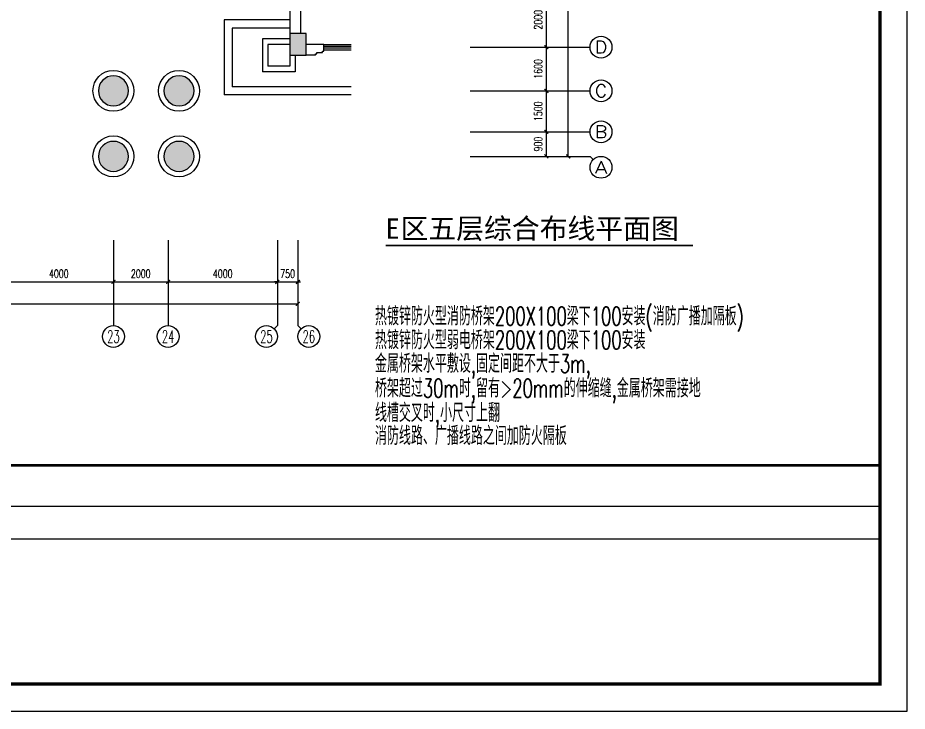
# Model space of a CAD drawing. Extents: x 190999 to 834799, y -200814 to 215286.
# Drawn here: x 718149 to 750699, y -200814 to -175421 of the extents above; entities that cross this region are included whole.
import ezdxf
from ezdxf.enums import TextEntityAlignment as Align

# ---------------------------------------------------------------- set-up
doc = ezdxf.new("R2010")
doc.units = 0
doc.header["$LTSCALE"] = 1000
doc.header["$MEASUREMENT"] = 0
for name, color, linetype in [('A-墙线', 2, 'Continuous'), ('A-外包装修', 250, 'Continuous'), ('A-外窗', 145, 'Continuous'), ('AXIS', 3, 'Continuous'), ('AXIS_TEXT', 7, 'Continuous'), ('COLUMN', 2, 'Continuous'), ('DIM_SYMB', 3, 'Continuous'), ('EQUIP', 3, 'Continuous'), ('PUB_HATCH', 250, 'Continuous'), ('PUB_TEXT', 7, 'Continuous'), ('图框', 189, 'Continuous')]:
    doc.layers.add(name, color=color, linetype=linetype)
doc.styles.add('_TCH_AXIS', font='COMPLEX', dxfattribs={"bigfont": 'GBCBIG'})
doc.styles.add('COMPLEX', font='COMPLEX')
doc.styles.add('DIM_FONT', font='SIMPLEX', dxfattribs={"width": 0.7, "bigfont": 'GBCBIG'})
doc.styles.add('HT', font='simhei.ttf')
doc.styles.add('HZTXT', font='tj-romans1.shx', dxfattribs={"width": 0.6, "bigfont": 'hztxt.shx'})
doc.dimstyles.new('DIMN', dxfattribs={"dimtxt": 300, "dimasz": 100, "dimexe": 250, "dimexo": 300, "dimgap": 150, "dimtad": 1, "dimdec": 0, "dimzin": 0, "dimdsep": 46, "dimtxsty": 'DIM_FONT', "dimblk": 'ARCHTICK', "dimcen": 0.09, "dimclrt": 7, "dimazin": 2, "dimtfac": 1, "dimtdec": 0, "dimtix": 1, "dimtmove": 2, "dimatfit": 3, "dimfxl": 0, "dimtolj": 1, "dimtzin": 0, "dimarcsym": 0})

# ---------------------------------------------------------------- blocks, each defined once
blk = doc.blocks.new('TJAD_TK_A0')
at = {"layer": '图框'}
for p, q in [((2162, 399.3), (973, 399.3)), ((2162, -441.7), (2162, 399.3)), ((2087, 389.3), (2087, -30.7)), ((2099, 389.3), (2099, -30.7))]:
    blk.add_line(p, q, dxfattribs=at)
at = {"layer": '图框', "const_width": 1.2}
blk.add_lwpolyline([(2152, -431.7), (2152, 389.3), (998, 389.3), (998, -431.7)], close=True, dxfattribs=at)
at = {"layer": '图框', "const_width": 1}
blk.add_lwpolyline([(2072, 389.3), (2072, -431.7)], dxfattribs=at)
blk = doc.blocks.new('_ArchTick')
at = {"const_width": 0.5}
blk.add_lwpolyline([(-0.7, -0.7), (0.7, 0.7)], dxfattribs=at)
blk = doc.blocks.new('*D796')
at = {"layer": 'AXIS', "color": 0, "lineweight": -2}
for p, q in [((736699, -179596), (737743, -179596)), ((737493, -180496), (737493, -179596)), ((736699, -180496), (737743, -180496))]:
    blk.add_line(p, q, dxfattribs=at)
at = {"layer": 'Defpoints', "color": 0}
for p in [(736399, -179596), (737493, -179596), (736399, -180496)]:
    blk.add_point(p, dxfattribs=at)
at = {"layer": 'AXIS', "color": 0, "lineweight": -2, "xscale": 100, "yscale": 100, "zscale": 100}
for p, rotation in [((737493, -179596), 90), ((737493, -180496), 270)]:
    blk.add_blockref('_ArchTick', p, dxfattribs=dict(at, rotation=rotation))
at = {"layer": 'AXIS', "color": 7, "insert": (737193, -180046), "char_height": 300, "attachment_point": 5, "rotation": 90, "style": 'DIM_FONT'}
blk.add_mtext('\\A1;900', dxfattribs=at)
blk = doc.blocks.new('*D797')
at = {"layer": 'AXIS', "color": 0, "lineweight": -2}
for p, q in [((736699, -178096), (737743, -178096)), ((737493, -179596), (737493, -178096)), ((736699, -179596), (737743, -179596))]:
    blk.add_line(p, q, dxfattribs=at)
at = {"layer": 'Defpoints', "color": 0}
for p in [(736399, -178096), (737493, -178096), (736399, -179596)]:
    blk.add_point(p, dxfattribs=at)
at = {"layer": 'AXIS', "color": 0, "lineweight": -2, "xscale": 100, "yscale": 100, "zscale": 100}
for p, rotation in [((737493, -178096), 90), ((737493, -179596), 270)]:
    blk.add_blockref('_ArchTick', p, dxfattribs=dict(at, rotation=rotation))
at = {"layer": 'AXIS', "color": 7, "insert": (737193, -178846), "char_height": 300, "attachment_point": 5, "rotation": 90, "style": 'DIM_FONT'}
blk.add_mtext('\\A1;1500', dxfattribs=at)
blk = doc.blocks.new('*D798')
at = {"layer": 'AXIS', "color": 0, "lineweight": -2}
for p, q in [((736699, -176496), (737743, -176496)), ((737493, -178096), (737493, -176496)), ((736699, -178096), (737743, -178096))]:
    blk.add_line(p, q, dxfattribs=at)
at = {"layer": 'Defpoints', "color": 0}
for p in [(736399, -176496), (737493, -176496), (736399, -178096)]:
    blk.add_point(p, dxfattribs=at)
at = {"layer": 'AXIS', "color": 0, "lineweight": -2, "xscale": 100, "yscale": 100, "zscale": 100}
for p, rotation in [((737493, -176496), 90), ((737493, -178096), 270)]:
    blk.add_blockref('_ArchTick', p, dxfattribs=dict(at, rotation=rotation))
at = {"layer": 'AXIS', "color": 7, "insert": (737193, -177296), "char_height": 300, "attachment_point": 5, "rotation": 90, "style": 'DIM_FONT'}
blk.add_mtext('\\A1;1600', dxfattribs=at)
blk = doc.blocks.new('*D799')
at = {"layer": 'AXIS', "color": 0, "lineweight": -2}
for p, q in [((736699, -174496), (737743, -174496)), ((737493, -176496), (737493, -174496)), ((736699, -176496), (737743, -176496))]:
    blk.add_line(p, q, dxfattribs=at)
at = {"layer": 'Defpoints', "color": 0}
for p in [(736399, -174496), (737493, -174496), (736399, -176496)]:
    blk.add_point(p, dxfattribs=at)
at = {"layer": 'AXIS', "color": 0, "lineweight": -2, "xscale": 100, "yscale": 100, "zscale": 100}
for p, rotation in [((737493, -174496), 90), ((737493, -176496), 270)]:
    blk.add_blockref('_ArchTick', p, dxfattribs=dict(at, rotation=rotation))
at = {"layer": 'AXIS', "color": 7, "insert": (737193, -175496), "char_height": 300, "attachment_point": 5, "rotation": 90, "style": 'DIM_FONT'}
blk.add_mtext('\\A1;2000', dxfattribs=at)
blk = doc.blocks.new('*D823')
at = {"layer": 'AXIS', "color": 0, "lineweight": -2}
for p, q in [((736699, -92496), (738543, -92496)), ((738293, -180496), (738293, -92496)), ((736699, -180496), (738543, -180496))]:
    blk.add_line(p, q, dxfattribs=at)
at = {"layer": 'Defpoints', "color": 0}
for p in [(736399, -92496), (738293, -92496), (736399, -180496)]:
    blk.add_point(p, dxfattribs=at)
at = {"layer": 'AXIS', "color": 0, "lineweight": -2, "xscale": 100, "yscale": 100, "zscale": 100}
for p, rotation in [((738293, -92496), 90), ((738293, -180496), 270)]:
    blk.add_blockref('_ArchTick', p, dxfattribs=dict(at, rotation=rotation))
at = {"layer": 'AXIS', "color": 7, "insert": (737993, -136496), "char_height": 300, "attachment_point": 5, "rotation": 90, "style": 'DIM_FONT'}
blk.add_mtext('\\A1;88000', dxfattribs=at)
blk = doc.blocks.new('*D859')
at = {"layer": 'AXIS', "color": 0, "lineweight": -2}
for p, q in [((717649, -183868), (717649, -185343)), ((721649, -183868), (721649, -185343)), ((717649, -185093), (721649, -185093))]:
    blk.add_line(p, q, dxfattribs=at)
at = {"layer": 'Defpoints', "color": 0}
for p in [(717649, -183568), (721649, -183568), (721649, -185093)]:
    blk.add_point(p, dxfattribs=at)
at = {"layer": 'AXIS', "color": 0, "lineweight": -2, "xscale": 100, "yscale": 100, "zscale": 100, "rotation": 180}
blk.add_blockref('_ArchTick', (717649, -185093), dxfattribs=at)
at = {"layer": 'AXIS', "color": 0, "lineweight": -2, "xscale": 100, "yscale": 100, "zscale": 100}
blk.add_blockref('_ArchTick', (721649, -185093), dxfattribs=at)
at = {"layer": 'AXIS', "color": 7, "insert": (719649, -184793), "char_height": 300, "attachment_point": 5, "style": 'DIM_FONT'}
blk.add_mtext('\\A1;4000', dxfattribs=at)
blk = doc.blocks.new('*D860')
at = {"layer": 'AXIS', "color": 0, "lineweight": -2}
for p, q in [((721649, -183868), (721649, -185343)), ((723649, -183868), (723649, -185343)), ((721649, -185093), (723649, -185093))]:
    blk.add_line(p, q, dxfattribs=at)
at = {"layer": 'Defpoints', "color": 0}
for p in [(721649, -183568), (723649, -183568), (723649, -185093)]:
    blk.add_point(p, dxfattribs=at)
at = {"layer": 'AXIS', "color": 0, "lineweight": -2, "xscale": 100, "yscale": 100, "zscale": 100, "rotation": 180}
blk.add_blockref('_ArchTick', (721649, -185093), dxfattribs=at)
at = {"layer": 'AXIS', "color": 0, "lineweight": -2, "xscale": 100, "yscale": 100, "zscale": 100}
blk.add_blockref('_ArchTick', (723649, -185093), dxfattribs=at)
at = {"layer": 'AXIS', "color": 7, "insert": (722649, -184793), "char_height": 300, "attachment_point": 5, "style": 'DIM_FONT'}
blk.add_mtext('\\A1;2000', dxfattribs=at)
blk = doc.blocks.new('*D861')
at = {"layer": 'AXIS', "color": 0, "lineweight": -2}
for p, q in [((723649, -183868), (723649, -185343)), ((727649, -183868), (727649, -185343)), ((723649, -185093), (727649, -185093))]:
    blk.add_line(p, q, dxfattribs=at)
at = {"layer": 'Defpoints', "color": 0}
for p in [(723649, -183568), (727649, -183568), (727649, -185093)]:
    blk.add_point(p, dxfattribs=at)
at = {"layer": 'AXIS', "color": 0, "lineweight": -2, "xscale": 100, "yscale": 100, "zscale": 100, "rotation": 180}
blk.add_blockref('_ArchTick', (723649, -185093), dxfattribs=at)
at = {"layer": 'AXIS', "color": 0, "lineweight": -2, "xscale": 100, "yscale": 100, "zscale": 100}
blk.add_blockref('_ArchTick', (727649, -185093), dxfattribs=at)
at = {"layer": 'AXIS', "color": 7, "insert": (725649, -184793), "char_height": 300, "attachment_point": 5, "style": 'DIM_FONT'}
blk.add_mtext('\\A1;4000', dxfattribs=at)
blk = doc.blocks.new('*D862')
at = {"layer": 'AXIS', "color": 0, "lineweight": -2}
for p, q in [((727649, -183868), (727649, -185343)), ((728399, -183868), (728399, -185343)), ((727649, -185093), (727549, -185093)), ((727649, -185093), (728399, -185093)), ((728399, -185093), (728499, -185093))]:
    blk.add_line(p, q, dxfattribs=at)
at = {"layer": 'Defpoints', "color": 0}
for p in [(727649, -183568), (728399, -183568), (728399, -185093)]:
    blk.add_point(p, dxfattribs=at)
at = {"layer": 'AXIS', "color": 0, "lineweight": -2, "xscale": 100, "yscale": 100, "zscale": 100}
blk.add_blockref('_ArchTick', (727649, -185093), dxfattribs=at)
at = {"layer": 'AXIS', "color": 0, "lineweight": -2, "xscale": 100, "yscale": 100, "zscale": 100, "rotation": 180}
blk.add_blockref('_ArchTick', (728399, -185093), dxfattribs=at)
at = {"layer": 'AXIS', "color": 7, "insert": (728024, -184793), "char_height": 300, "attachment_point": 5, "style": 'DIM_FONT'}
blk.add_mtext('\\A1;750', dxfattribs=at)
blk = doc.blocks.new('*D863')
at = {"layer": 'AXIS', "color": 0, "lineweight": -2}
for p, q in [((688899, -183868), (688899, -186143)), ((728399, -183868), (728399, -186143)), ((688899, -185893), (728399, -185893))]:
    blk.add_line(p, q, dxfattribs=at)
at = {"layer": 'Defpoints', "color": 0}
for p in [(688899, -183568), (728399, -183568), (728399, -185893)]:
    blk.add_point(p, dxfattribs=at)
at = {"layer": 'AXIS', "color": 0, "lineweight": -2, "xscale": 100, "yscale": 100, "zscale": 100, "rotation": 180}
blk.add_blockref('_ArchTick', (688899, -185893), dxfattribs=at)
at = {"layer": 'AXIS', "color": 0, "lineweight": -2, "xscale": 100, "yscale": 100, "zscale": 100}
blk.add_blockref('_ArchTick', (728399, -185893), dxfattribs=at)
at = {"layer": 'AXIS', "color": 7, "insert": (708649, -185593), "char_height": 300, "attachment_point": 5, "style": 'DIM_FONT'}
blk.add_mtext('\\A1;39500', dxfattribs=at)
blk = doc.blocks.new('_AXISO')
blk.add_circle((0, 0), 0.5)
at = {"layer": 'AXIS_TEXT', "style": 'COMPLEX', "width": 1.041667}
blk.add_attdef('A', text='', height=0.56, dxfattribs=at).set_placement((-0.25, -0.28), (0.25, -0.28), align=Align.FIT)

msp = doc.modelspace()

# ---------------------------------------------------------------- hatches: boundary and pattern name
at = {"layer": 'PUB_HATCH'}
for points in [[(728098.5, -175996.3), (728098.5, -176796.3), (728698.5, -176796.3), (728698.5, -175996.3)], [(721098.5, -178096.3, 1), (722198.5, -178096.3, 1)], [(724598.5, -178096.3, 1), (723498.5, -178096.3, 1)], [(722198.5, -180496.3, 1), (721098.5, -180496.3, 1)], [(724598.5, -180496.3, 1), (723498.5, -180496.3, 1)]]:
    msp.add_hatch(color=256, dxfattribs=at).paths.add_polyline_path(points)

# ---------------------------------------------------------------- linework, layer by layer
at = {"layer": 'A-墙线'}
for p, q in [((728098.5, -166996.3), (728098.5, -175996.3)), ((728498.5, -170596.3), (728498.5, -175996.3)), ((728098.5, -176196.3), (727098.5, -176196.3)), ((727098.5, -176196.3), (727098.5, -177396.3)), ((728098.5, -176396.3), (727298.5, -176396.3)), ((727298.5, -176396.3), (727298.5, -177196.3)), ((729348.5, -176396.3), (728698.5, -176396.3)), ((729348.5, -176646.3), (729348.5, -176396.3)), ((729048.5, -176796.3), (729048.5, -176746.3)), ((729048.5, -176746.3), (729098.5, -176746.3)), ((729098.5, -176746.3), (729098.5, -176696.3)), ((729098.5, -176696.3), (729298.5, -176696.3)), ((729298.5, -176646.3), (729348.5, -176646.3)), ((729298.5, -176696.3), (729298.5, -176646.3)), ((728098.5, -176796.3), (728098.5, -177196.3)), ((728298.5, -176796.3), (728298.5, -177396.3)), ((729048.5, -176796.3), (728698.5, -176796.3)), ((728298.5, -177396.3), (727098.5, -177396.3)), ((728098.5, -177196.3), (727298.5, -177196.3))]:
    msp.add_line(p, q, dxfattribs=at)
at = {"layer": 'A-外包装修'}
for p, q in [((728098.5, -175496.3), (725698.5, -175496.3)), ((725698.5, -175496.3), (725698.5, -178246.5)), ((728098.5, -175796.3), (725998.5, -175796.3)), ((725998.5, -175796.3), (725998.5, -177946.5)), ((730348.5, -177946.5), (725998.5, -177946.5)), ((730348.5, -178246.5), (725698.5, -178246.5))]:
    msp.add_line(p, q, dxfattribs=at)
for centre in [(721648.5, -178096.3), (724048.5, -178096.3), (721648.5, -180496.3), (724048.5, -180496.3)]:
    msp.add_circle(centre, 750, dxfattribs=at)
at = {"layer": 'A-外窗'}
for p, q in [((729348.5, -176396.3), (730348.5, -176396.3)), ((729348.5, -176466.3), (730348.5, -176466.3)), ((729348.5, -176526.3), (730348.5, -176526.3)), ((729348.5, -176596.3), (730348.5, -176596.3))]:
    msp.add_line(p, q, dxfattribs=at)
at = {"layer": 'AXIS'}
for p, q in [((734698.5, -176496.3), (739093, -176496.3)), ((734698.5, -178096.3), (739093, -178096.3)), ((734698.5, -179596.3), (739093, -179596.3)), ((734698.5, -180496.3), (739093, -180496.3)), ((739210.1, -180613.5), (739093, -180496.3)), ((721648.5, -183567.8), (721648.5, -186692.8)), ((723648.5, -183567.8), (723648.5, -186692.8)), ((727648.5, -183567.8), (727648.5, -186692.8)), ((728398.5, -183567.8), (728398.5, -186692.8)), ((727531.4, -186810), (727648.5, -186692.8)), ((728515.7, -186810), (728398.5, -186692.8))]:
    msp.add_line(p, q, dxfattribs=at)
at = {"layer": 'COLUMN'}
for p, q in [((728098.5, -175996.3), (728098.5, -176796.3)), ((728698.5, -175996.3), (728098.5, -175996.3)), ((728698.5, -176796.3), (728698.5, -175996.3)), ((728098.5, -176796.3), (728698.5, -176796.3))]:
    msp.add_line(p, q, dxfattribs=at)
for centre, start, end in [((721648.5, -178096.3), 0, 180), ((724048.5, -178096.3), 0, 180), ((721648.5, -178096.3), 180, 0), ((724048.5, -178096.3), 180, 0), ((721648.5, -180496.3), 0, 180), ((724048.5, -180496.3), 0, 180), ((721648.5, -180496.3), 180, 0), ((724048.5, -180496.3), 180, 0)]:
    msp.add_arc(centre, 550, start, end, dxfattribs=at)
at = {"layer": 'DIM_SYMB', "const_width": 70}
msp.add_lwpolyline([(731613.7, -183761.4), (742857, -183761.4)], dxfattribs=at)

# ---------------------------------------------------------------- block references
at = {"layer": 'AXIS'}
ref = msp.add_blockref('_AXISO', (739493, -176496.3), dxfattribs=dict(at, xscale=800, yscale=800, zscale=800))
ref.add_attrib('A', 'D', dxfattribs={"layer": 'AXIS_TEXT', "height": 452.5, "style": '_TCH_AXIS', "width": 1.235294}).set_placement((739266.7, -176722.6), (739719.3, -176722.6), align=Align.FIT)
ref = msp.add_blockref('_AXISO', (739493, -178096.3), dxfattribs=dict(at, xscale=800, yscale=800, zscale=800))
ref.add_attrib('A', 'C', dxfattribs={"layer": 'AXIS_TEXT', "height": 452.5, "style": '_TCH_AXIS', "width": 1.4}).set_placement((739266.7, -178322.6), (739719.3, -178322.6), align=Align.FIT)
ref = msp.add_blockref('_AXISO', (739493, -179596.3), dxfattribs=dict(at, xscale=800, yscale=800, zscale=800))
ref.add_attrib('A', 'B', dxfattribs={"layer": 'AXIS_TEXT', "height": 452.5, "style": '_TCH_AXIS', "width": 1.235294}).set_placement((739266.7, -179822.6), (739719.3, -179822.6), align=Align.FIT)
ref = msp.add_blockref('_AXISO', (739493, -180896.3), dxfattribs=dict(at, xscale=800, yscale=800, zscale=800))
ref.add_attrib('A', 'A', dxfattribs={"layer": 'AXIS_TEXT', "height": 452.5, "style": '_TCH_AXIS', "width": 1.166667}).set_placement((739266.7, -181122.6), (739719.3, -181122.6), align=Align.FIT)
ref = msp.add_blockref('_AXISO', (721648.5, -187092.8), dxfattribs=dict(at, xscale=800, yscale=800, zscale=800))
ref.add_attrib('A', '23', dxfattribs={"layer": 'AXIS_TEXT', "height": 452.55, "style": '_TCH_AXIS', "width": 0.617647}).set_placement((721422.3, -187319.1), (721874.8, -187319.1), align=Align.FIT)
ref = msp.add_blockref('_AXISO', (723648.5, -187092.8), dxfattribs=dict(at, xscale=800, yscale=800, zscale=800))
ref.add_attrib('A', '24', dxfattribs={"layer": 'AXIS_TEXT', "height": 452.55, "style": '_TCH_AXIS', "width": 0.583333}).set_placement((723422.3, -187319.1), (723874.8, -187319.1), align=Align.FIT)
ref = msp.add_blockref('_AXISO', (727248.5, -187092.8), dxfattribs=dict(at, xscale=800, yscale=800, zscale=800))
ref.add_attrib('A', '25', dxfattribs={"layer": 'AXIS_TEXT', "height": 452.55, "style": '_TCH_AXIS', "width": 0.617647}).set_placement((727022.3, -187319.1), (727474.8, -187319.1), align=Align.FIT)
ref = msp.add_blockref('_AXISO', (728798.5, -187092.8), dxfattribs=dict(at, xscale=800, yscale=800, zscale=800))
ref.add_attrib('A', '26', dxfattribs={"layer": 'AXIS_TEXT', "height": 452.55, "style": '_TCH_AXIS', "width": 0.617647}).set_placement((728572.3, -187319.1), (729024.8, -187319.1), align=Align.FIT)
at = {"layer": '图框', "xscale": 100, "yscale": 100, "zscale": 100, "rotation": 270}
msp.add_blockref('TJAD_TK_A0', (710768.8, 15386.5), dxfattribs=at)

# ---------------------------------------------------------------- texts
at = {"layer": 'EQUIP', "style": 'HZTXT', "width": 0.65}
for s, p in [('热镀锌防火型消防桥架200X100梁下100安装(消防广播加隔板)', (731220.1, -186685.2)), ('热镀锌防火型弱电桥架200X100梁下100安装', (731220.1, -187557.8)), ('金属桥架水平敷设,固定间距不大于3m,', (731220.1, -188421.5)), ('桥架超过30m时,留有>20mm的伸缩缝,金属桥架需接地', (731220.1, -189322.9)), ('线槽交叉时,小尺寸上翻', (731220.1, -190223.3)), ('消防线路、广播线路之间加防火隔板', (731220.1, -191064.1))]:
    msp.add_text(s, height=675, dxfattribs=at).set_placement(p)
at = {"layer": 'PUB_TEXT', "style": 'HT'}
for s, height, p in [('E', 746.8, (731613.7, -183511.7)), ('区五层综合布线平面图', 746.84, (732153.8, -183511.7))]:
    msp.add_text(s, height=height, dxfattribs=at).set_placement(p)

# ---------------------------------------------------------------- dimensions: what is measured, and where the dimension line sits
at = {"layer": 'AXIS'}
for p1, p2, distance, picture, middle in [((736398.5, -180496.3), (736398.5, -92496.3), -1894.4, '*D823', (737993, -136496.3)), ((736398.5, -176496.3), (736398.5, -174496.3), -1094.4, '*D799', (737193, -175496.3)), ((736398.5, -178096.3), (736398.5, -176496.3), -1094.4, '*D798', (737193, -177296.3)), ((736398.5, -179596.3), (736398.5, -178096.3), -1094.4, '*D797', (737193, -178846.3)), ((736398.5, -180496.3), (736398.5, -179596.3), -1094.4, '*D796', (737193, -180046.3)), ((688898.5, -183567.8), (728398.5, -183567.8), -2325, '*D863', (708648.5, -185592.8)), ((717648.5, -183567.8), (721648.5, -183567.8), -1525, '*D859', (719648.5, -184792.8)), ((721648.5, -183567.8), (723648.5, -183567.8), -1525, '*D860', (722648.5, -184792.8)), ((723648.5, -183567.8), (727648.5, -183567.8), -1525, '*D861', (725648.5, -184792.8)), ((727648.5, -183567.8), (728398.5, -183567.8), -1525, '*D862', (728023.5, -184792.8))]:
    dim = msp.add_aligned_dim(p1=p1, p2=p2, distance=distance, dimstyle='DIMN', dxfattribs=at)
    dim.commit()
    dim.dimension.update_dxf_attribs({"geometry": picture, "text_midpoint": middle})

doc.saveas('drawing.dxf')
